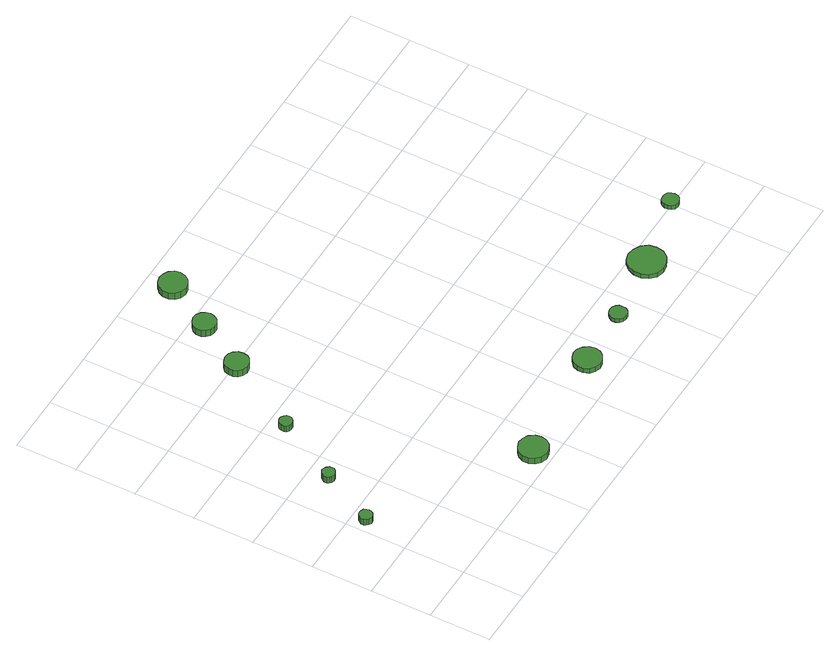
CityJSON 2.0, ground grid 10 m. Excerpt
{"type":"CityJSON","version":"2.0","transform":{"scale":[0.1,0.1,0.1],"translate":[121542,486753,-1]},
"CityObjects":{
"tree1":{"type":"SolitaryVegetationObject","attributes":{"function":"something"},"geometry":[{"type":"MultiSurface","lod":"1","boundaries":[[[0,1,2,3,4,5,6,7,8,9,10,11,12,13,14]],[[15,16,17,18,19,20,21,22,23,24,25,26,27,28,29]],[[0,29,28,1]],[[1,28,27,2]],[[2,27,26,3]],[[3,26,25,4]],[[4,25,24,5]],[[5,24,23,6]],[[6,23,22,7]],[[7,22,21,8]],[[8,21,20,9]],[[9,20,19,10]],[[10,19,18,11]],[[11,18,17,12]],[[12,17,16,13]],[[13,16,15,14]],[[14,15,29,0]]]}]},
"tree2":{"type":"SolitaryVegetationObject","attributes":{"function":"something"},"geometry":[{"type":"MultiSurface","lod":"1","boundaries":[[[30,31,32,33,34,35,36,37,38,39,40,41,42,43,44]],[[45,46,47,48,49,50,51,52,53,54,55,56,57,58,59]],[[30,59,58,31]],[[31,58,57,32]],[[32,57,56,33]],[[33,56,55,34]],[[34,55,54,35]],[[35,54,53,36]],[[36,53,52,37]],[[37,52,51,38]],[[38,51,50,39]],[[39,50,49,40]],[[40,49,48,41]],[[41,48,47,42]],[[42,47,46,43]],[[43,46,45,44]],[[44,45,59,30]]]}]},
"tree3":{"type":"SolitaryVegetationObject","attributes":{"function":"something"},"geometry":[{"type":"MultiSurface","lod":"1","boundaries":[[[60,61,62,63,64,65,66,67,68,69,70,71,72,73,74]],[[75,76,77,78,79,80,81,82,83,84,85,86,87,88,89]],[[60,89,88,61]],[[61,88,87,62]],[[62,87,86,63]],[[63,86,85,64]],[[64,85,84,65]],[[65,84,83,66]],[[66,83,82,67]],[[67,82,81,68]],[[68,81,80,69]],[[69,80,79,70]],[[70,79,78,71]],[[71,78,77,72]],[[72,77,76,73]],[[73,76,75,74]],[[74,75,89,60]]]}]},
"tree4":{"type":"SolitaryVegetationObject","attributes":{"function":"something"},"geometry":[{"type":"MultiSurface","lod":"1","boundaries":[[[90,91,92,93,94,95,96,97,98,99,100,101,102,103,104]],[[105,106,107,108,109,110,111,112,113,114,115,116,117,118,119]],[[90,119,118,91]],[[91,118,117,92]],[[92,117,116,93]],[[93,116,115,94]],[[94,115,114,95]],[[95,114,113,96]],[[96,113,112,97]],[[97,112,111,98]],[[98,111,110,99]],[[99,110,109,100]],[[100,109,108,101]],[[101,108,107,102]],[[102,107,106,103]],[[103,106,105,104]],[[104,105,119,90]]]}]},
"tree5":{"type":"SolitaryVegetationObject","attributes":{"function":"something"},"geometry":[{"type":"MultiSurface","lod":"1","boundaries":[[[120,121,122,123,124,125,126,127,128,129,130,131,132,133,134]],[[135,136,137,138,139,140,141,142,143,144,145,146,147,148,149]],[[120,149,148,121]],[[121,148,147,122]],[[122,147,146,123]],[[123,146,145,124]],[[124,145,144,125]],[[125,144,143,126]],[[126,143,142,127]],[[127,142,141,128]],[[128,141,140,129]],[[129,140,139,130]],[[130,139,138,131]],[[131,138,137,132]],[[132,137,136,133]],[[133,136,135,134]],[[134,135,149,120]]]}]},
"tree6":{"type":"SolitaryVegetationObject","attributes":{"function":"something"},"geometry":[{"type":"MultiSurface","lod":"1","boundaries":[[[150,151,152,153,154,155,156,157,158,159,160,161,162,163,164]],[[165,166,167,168,169,170,171,172,173,174,175,176,177,178,179]],[[150,179,178,151]],[[151,178,177,152]],[[152,177,176,153]],[[153,176,175,154]],[[154,175,174,155]],[[155,174,173,156]],[[156,173,172,157]],[[157,172,171,158]],[[158,171,170,159]],[[159,170,169,160]],[[160,169,168,161]],[[161,168,167,162]],[[162,167,166,163]],[[163,166,165,164]],[[164,165,179,150]]]}]},
"tree7":{"type":"SolitaryVegetationObject","attributes":{"function":"something"},"geometry":[{"type":"MultiSurface","lod":"1","boundaries":[[[180,181,182,183,184,185,186,187,188,189,190,191,192,193,194]],[[195,196,197,198,199,200,201,202,203,204,205,206,207,208,209]],[[180,209,208,181]],[[181,208,207,182]],[[182,207,206,183]],[[183,206,205,184]],[[184,205,204,185]],[[185,204,203,186]],[[186,203,202,187]],[[187,202,201,188]],[[188,201,200,189]],[[189,200,199,190]],[[190,199,198,191]],[[191,198,197,192]],[[192,197,196,193]],[[193,196,195,194]],[[194,195,209,180]]]}]},
"tree8":{"type":"SolitaryVegetationObject","attributes":{"function":"something"},"geometry":[{"type":"MultiSurface","lod":"1","boundaries":[[[210,211,212,213,214,215,216,217,218,219,220,221,222,223,224]],[[225,226,227,228,229,230,231,232,233,234,235,236,237,238,239]],[[210,239,238,211]],[[211,238,237,212]],[[212,237,236,213]],[[213,236,235,214]],[[214,235,234,215]],[[215,234,233,216]],[[216,233,232,217]],[[217,232,231,218]],[[218,231,230,219]],[[219,230,229,220]],[[220,229,228,221]],[[221,228,227,222]],[[222,227,226,223]],[[223,226,225,224]],[[224,225,239,210]]]}]},
"tree9":{"type":"SolitaryVegetationObject","attributes":{"function":"something"},"geometry":[{"type":"MultiSurface","lod":"1","boundaries":[[[240,241,242,243,244,245,246,247,248,249,250,251,252,253,254]],[[255,256,257,258,259,260,261,262,263,264,265,266,267,268,269]],[[240,269,268,241]],[[241,268,267,242]],[[242,267,266,243]],[[243,266,265,244]],[[244,265,264,245]],[[245,264,263,246]],[[246,263,262,247]],[[247,262,261,248]],[[248,261,260,249]],[[249,260,259,250]],[[250,259,258,251]],[[251,258,257,252]],[[252,257,256,253]],[[253,256,255,254]],[[254,255,269,240]]]}]},
"tree10":{"type":"SolitaryVegetationObject","attributes":{"function":"something"},"geometry":[{"type":"MultiSurface","lod":"1","boundaries":[[[270,271,272,273,274,275,276,277,278,279,280,281,282,283,284]],[[285,286,287,288,289,290,291,292,293,294,295,296,297,298,299]],[[270,299,298,271]],[[271,298,297,272]],[[272,297,296,273]],[[273,296,295,274]],[[274,295,294,275]],[[275,294,293,276]],[[276,293,292,277]],[[277,292,291,278]],[[278,291,290,279]],[[279,290,289,280]],[[280,289,288,281]],[[281,288,287,282]],[[282,287,286,283]],[[283,286,285,284]],[[284,285,299,270]]]}]},
"tree11":{"type":"SolitaryVegetationObject","attributes":{"function":"something"},"geometry":[{"type":"MultiSurface","lod":"1","boundaries":[[[300,301,302,303,304,305,306,307,308,309,310,311,312,313,314]],[[315,316,317,318,319,320,321,322,323,324,325,326,327,328,329]],[[300,329,328,301]],[[301,328,327,302]],[[302,327,326,303]],[[303,326,325,304]],[[304,325,324,305]],[[305,324,323,306]],[[306,323,322,307]],[[307,322,321,308]],[[308,321,320,309]],[[309,320,319,310]],[[310,319,318,311]],[[311,318,317,312]],[[312,317,316,313]],[[313,316,315,314]],[[314,315,329,300]]]}]}
},
"vertices":[
[30,177,22],[29,181,22],[27,185,22],[23,187,22],[18,188,22],[14,186,22],[11,183,22],[9,179,22],[9,175,22],[11,171,22],[14,168,22],[18,166,22],[23,167,22],[27,169,22],[29,173,22],[29,173,10],[27,169,10],[23,167,10],[18,166,10],[14,168,10],[11,171,10],[9,175,10],[9,179,10],[11,183,10],[14,186,10],[18,188,10],[23,187,10],[27,185,10],[29,181,10],[30,177,10],
[80,268,20],[79,272,20],[76,276,20],[72,278,20],[68,279,20],[64,277,20],[61,274,20],[59,270,20],[59,266,20],[61,262,20],[64,259,20],[68,257,20],[72,258,20],[76,260,20],[79,264,20],[79,264,7],[76,260,7],[72,258,7],[68,257,7],[64,259,7],[61,262,7],[59,266,7],[59,270,7],[61,274,7],[64,277,7],[68,279,7],[72,278,7],[76,276,7],[79,272,7],[80,268,7],
[140,374,19],[139,379,19],[136,382,19],[132,385,19],[128,385,19],[124,384,19],[120,381,19],[119,377,19],[119,372,19],[120,368,19],[124,365,19],[128,364,19],[132,364,19],[136,366,19],[139,370,19],[139,370,7],[136,366,7],[132,364,7],[128,364,7],[124,365,7],[120,368,7],[119,372,7],[119,377,7],[120,381,7],[124,384,7],[128,385,7],[132,385,7],[136,382,7],[139,379,7],[140,374,7],
[287,31,19],[285,40,19],[279,49,19],[270,53,19],[261,55,19],[251,51,19],[244,45,19],[240,36,19],[240,26,19],[244,17,19],[251,10,19],[261,7,19],[270,8,19],[279,13,19],[285,21,19],[285,21,7],[279,13,7],[270,8,7],[261,7,7],[251,10,7],[244,17,7],[240,26,7],[240,36,7],[244,45,7],[251,51,7],[261,55,7],[270,53,7],[279,49,7],[285,40,7],[287,31,7],
[217,496,20],[216,504,20],[211,511,20],[204,515,20],[196,516,20],[188,513,20],[182,508,20],[179,500,20],[179,492,20],[182,485,20],[188,480,20],[196,477,20],[204,478,20],[211,482,20],[216,488,20],[216,488,7],[211,482,7],[204,478,7],[196,477,7],[188,480,7],[182,485,7],[179,492,7],[179,500,7],[182,508,7],[188,513,7],[196,516,7],[204,515,7],[211,511,7],[216,504,7],[217,496,7],
[261,576,23],[259,584,23],[255,590,23],[248,594,23],[240,595,23],[233,592,23],[227,587,23],[224,580,23],[224,572,23],[227,565,23],[233,560,23],[240,558,23],[248,558,23],[255,562,23],[259,569,23],[259,569,10],[255,562,10],[248,558,10],[240,558,10],[233,560,10],[227,565,10],[224,572,10],[224,580,10],[227,587,10],[233,592,10],[240,595,10],[248,594,10],[255,590,10],[259,584,10],[261,576,10],
[485,52,16],[483,61,16],[477,69,16],[469,74,16],[460,75,16],[451,72,16],[443,65,16],[440,56,16],[440,47,16],[443,38,16],[451,32,16],[460,29,16],[469,30,16],[477,35,16],[483,42,16],[483,42,7],[477,35,7],[469,30,7],[460,29,7],[451,32,7],[443,38,7],[440,47,7],[440,56,7],[443,65,7],[451,72,7],[460,75,7],[469,74,7],[477,69,7],[483,61,7],[485,52,7],
[310,655,25],[308,664,25],[302,672,25],[294,676,25],[285,677,25],[276,675,25],[269,668,25],[265,660,25],[265,650,25],[269,641,25],[276,635,25],[285,632,25],[294,633,25],[302,638,25],[308,646,25],[308,646,12],[302,638,12],[294,633,12],[285,632,12],[276,635,12],[269,641,12],[265,650,12],[265,660,12],[269,668,12],[276,675,12],[285,677,12],[294,676,12],[302,672,12],[308,664,12],[310,655,12],
[580,59,14],[579,65,14],[576,69,14],[571,72,14],[565,73,14],[559,71,14],[555,67,14],[552,62,14],[552,56,14],[555,50,14],[559,46,14],[565,45,14],[571,45,14],[576,48,14],[579,53,14],[579,53,7],[576,48,7],[571,45,7],[565,45,7],[559,46,7],[555,50,7],[552,56,7],[552,62,7],[555,67,7],[559,71,7],[565,73,7],[571,72,7],[576,69,7],[579,65,7],[580,59,7],
[708,74,15],[706,86,15],[698,96,15],[687,102,15],[675,104,15],[663,100,15],[654,91,15],[649,80,15],[649,67,15],[654,56,15],[663,47,15],[675,44,15],[687,45,15],[698,51,15],[706,61,15],[706,61,7],[698,51,7],[687,45,7],[675,44,7],[663,47,7],[654,56,7],[649,67,7],[649,80,7],[654,91,7],[663,100,7],[675,104,7],[687,102,7],[698,96,7],[706,86,7],[708,74,7],
[816,104,15],[815,109,15],[812,114,15],[807,117,15],[802,117,15],[796,116,15],[792,112,15],[790,107,15],[790,101,15],[792,96,15],[796,92,15],[802,90,15],[807,91,15],[812,94,15],[815,98,15],[815,98,7],[812,94,7],[807,91,7],[802,90,7],[796,92,7],[792,96,7],[790,101,7],[790,107,7],[792,112,7],[796,116,7],[802,117,7],[807,117,7],[812,114,7],[815,109,7],[816,104,7]
]}
